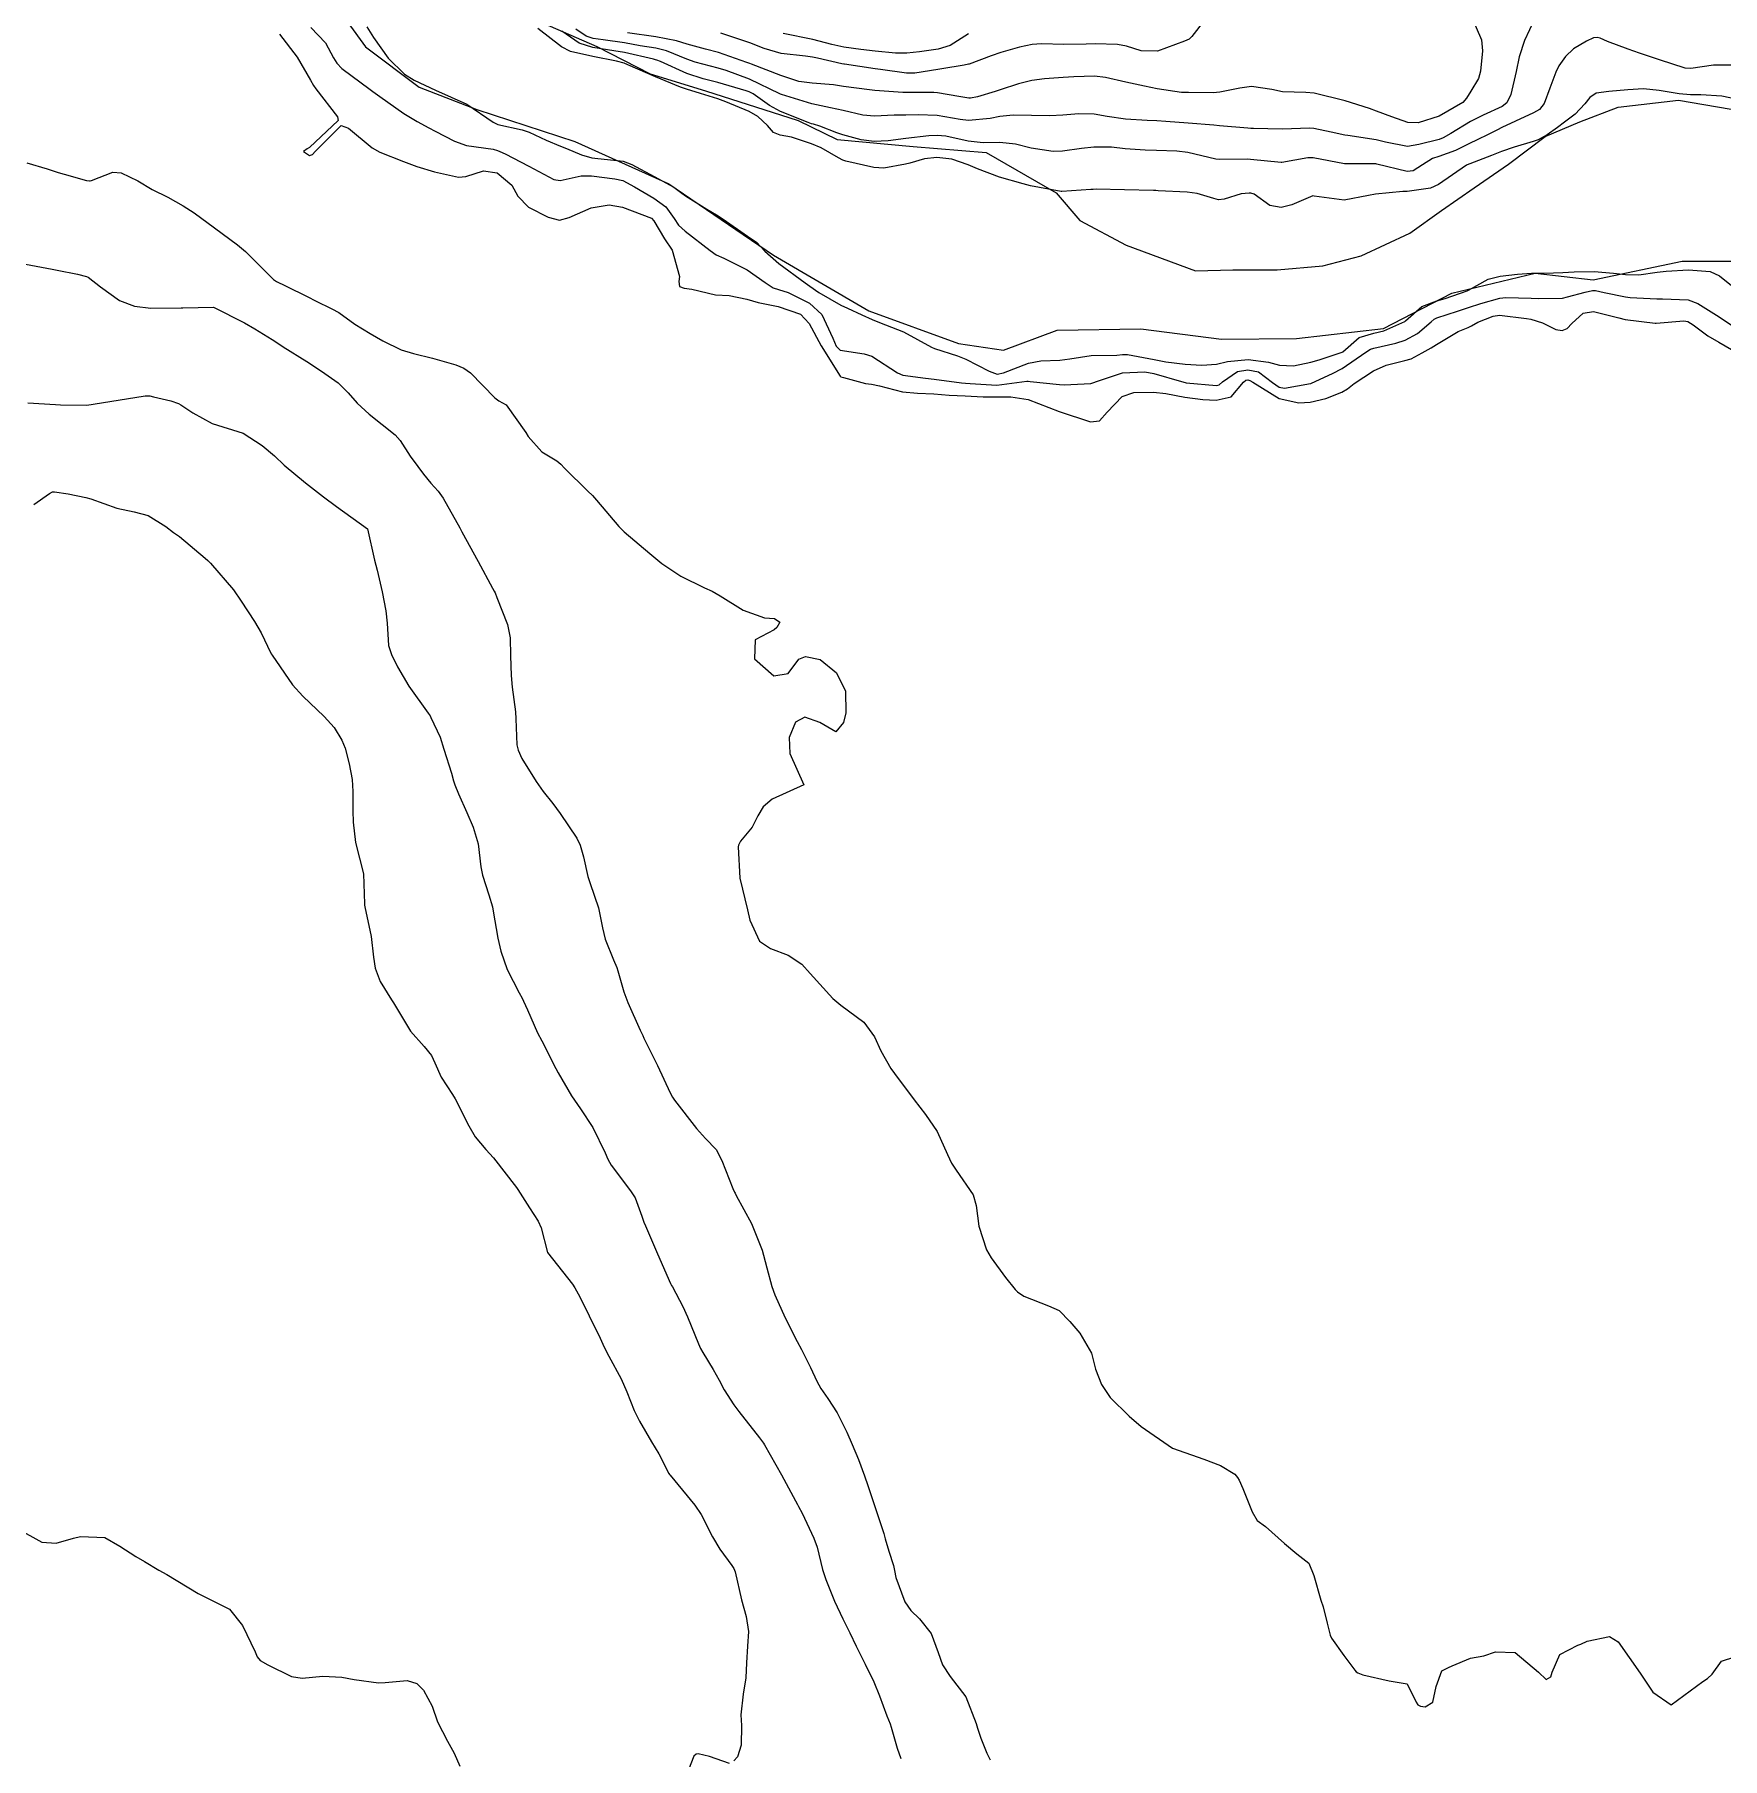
# Model space of a CAD drawing. Header units: metres. Extents: x 292545 to 299085, y 7450245 to 7463078.
# Drawn here: x 296622.6 to 296730.3, y 7461459.8 to 7461569.7 of the extents above; entities that cross this region are included whole.
import ezdxf

# ---------------------------------------------------------------- set-up
doc = ezdxf.new("R2010")
doc.units = ezdxf.units.M
for name, color, linetype in [('Curvas de Nivel 1m', 11, 'Continuous'), ('Curvas de Nivel 5m', 15, 'Continuous'), ('Hidrografia', 140, 'Continuous')]:
    doc.layers.add(name, color=color, linetype=linetype)

msp = doc.modelspace()

# ---------------------------------------------------------------- linework, layer by layer
at = {"layer": 'Curvas de Nivel 1m', "flags": 128}
for points, elevation in [([(296640.25, 7461570.18), (296641.18, 7461569.2), (296641.7, 7461568.26), (296641.9, 7461567.92), (296642.23, 7461567.58), (296644.03, 7461566.23), (296644.21, 7461566.1), (296644.65, 7461565.78), (296646.19, 7461564.7), (296647.03, 7461564.2), (296647.78, 7461563.78), (296648.18, 7461563.57), (296649.41, 7461562.93), (296650.17, 7461562.67), (296651.88, 7461562.43), (296652.16, 7461562.34), (296652.31, 7461562.28), (296652.65, 7461562.13), (296654.15, 7461561.34), (296655.74, 7461560.49), (296656.14, 7461560.44), (296657.48, 7461560.73), (296658.14, 7461560.72), (296659.64, 7461560.54), (296660.14, 7461560.43), (296660.89, 7461560.03), (296662.13, 7461559.3), (296662.88, 7461558.76), (296663.42, 7461558), (296663.69, 7461557.58), (296664.11, 7461557.2), (296665.71, 7461555.97), (296666.09, 7461555.7), (296666.58, 7461555.47), (296668.07, 7461554.73), (296669.21, 7461553.93), (296669.73, 7461553.59), (296670.06, 7461553.48), (296670.68, 7461553.29), (296672.05, 7461552.62), (296672.83, 7461551.89), (296673.54, 7461550.37), (296673.74, 7461549.88), (296674.01, 7461549.62), (296675.53, 7461549.38), (296676.01, 7461549.23), (296677.66, 7461548.17), (296677.99, 7461548.02), (296679.43, 7461547.82), (296679.99, 7461547.76), (296681.74, 7461547.53), (296681.99, 7461547.51), (296682.28, 7461547.48), (296683.99, 7461547.38), (296685.9, 7461547.64), (296685.99, 7461547.64), (296686.11, 7461547.61), (296687.99, 7461547.43), (296688.29, 7461547.4), (296689.99, 7461547.48), (296690.53, 7461547.68), (296692, 7461548.16), (296693.42, 7461548.23), (296694, 7461548.12), (296695.76, 7461547.62), (296695.99, 7461547.56), (296696.07, 7461547.54), (296697.99, 7461547.37), (296698.17, 7461547.41), (296698.38, 7461547.59), (296699.33, 7461548.25), (296700, 7461548.37), (296700.67, 7461548.23), (296701.57, 7461547.55), (296701.99, 7461547.26), (296702.33, 7461547.19), (296703.99, 7461547.5), (296704.01, 7461547.5), (296704.05, 7461547.52), (296705.38, 7461548.13), (296706, 7461548.44), (296707.52, 7461549.48), (296707.81, 7461549.68), (296708.02, 7461549.75), (296709.42, 7461550.06), (296710.03, 7461550.26), (296710.8, 7461550.68), (296711.67, 7461551.43), (296711.87, 7461551.6), (296712.04, 7461551.67), (296713.36, 7461552.1), (296714.05, 7461552.33), (296714.84, 7461552.6), (296716.06, 7461552.94), (296716.45, 7461552.98), (296718.06, 7461552.93), (296718.5, 7461552.9), (296720.06, 7461552.94), (296720.37, 7461553.02), (296721.49, 7461553.32), (296721.96, 7461553.41), (296722.06, 7461553.42), (296722.16, 7461553.41), (296722.7, 7461553.3), (296724.06, 7461553.02), (296724.36, 7461552.98), (296726.06, 7461552.89), (296726.42, 7461552.89), (296728.06, 7461552.83), (296728.68, 7461552.6), (296730.04, 7461551.73), (296730.83, 7461551.2)], 654), ([(296643.83, 7461570.23), (296644.25, 7461569.55), (296645.19, 7461568.22), (296646.22, 7461567.2), (296646.85, 7461566.83), (296648.21, 7461566.18), (296650.2, 7461565.3), (296651.87, 7461564.14), (296652.18, 7461564), (296653.72, 7461563.66), (296654.18, 7461563.51), (296655.26, 7461563.01), (296656.17, 7461562.63), (296656.56, 7461562.47), (296657.5, 7461562.07), (296658.16, 7461561.88), (296658.36, 7461561.86), (296660.16, 7461561.66), (296660.72, 7461561.46), (296662.14, 7461560.68), (296663.39, 7461560), (296663.83, 7461559.69), (296664.13, 7461559.45), (296665.49, 7461558.61), (296666.12, 7461558.25), (296666.54, 7461557.97), (296668.1, 7461556.89), (296668.66, 7461556.5), (296669.19, 7461555.93), (296670.08, 7461555.13), (296671.76, 7461553.9), (296672.06, 7461553.69), (296672.65, 7461553.3), (296674.05, 7461552.49), (296674.46, 7461552.29), (296675.39, 7461551.86), (296676.04, 7461551.56), (296676.5, 7461551.38), (296678.03, 7461550.79), (296679.83, 7461549.81), (296680.01, 7461549.73), (296681.48, 7461549.26), (296682.01, 7461549.04), (296683.49, 7461548.27), (296684, 7461548.08), (296684.41, 7461548.16), (296686, 7461548.79), (296686.79, 7461548.94), (296688.01, 7461548.97), (296688.65, 7461549.06), (296690.01, 7461549.28), (296691.63, 7461549.29), (296692.01, 7461549.34), (296692.32, 7461549.34), (296694.01, 7461549.01), (296694.77, 7461548.87), (296696, 7461548.73), (296697.05, 7461548.65), (296698, 7461548.72), (296698.7, 7461548.89), (296700.01, 7461549.02), (296701.31, 7461548.86), (296702, 7461548.66), (296702.91, 7461548.62), (296704.01, 7461548.85), (296704.53, 7461549), (296706.01, 7461549.48), (296706.04, 7461549.5), (296707.09, 7461550.42), (296708.03, 7461550.69), (296708.66, 7461550.84), (296710, 7461551.45), (296710.03, 7461551.47), (296710.04, 7461551.48), (296711.09, 7461552.4), (296712.05, 7461552.76), (296712.58, 7461552.9), (296713.98, 7461553.4), (296714.06, 7461553.44), (296715.31, 7461554.15), (296716.07, 7461554.34), (296717.18, 7461554.47), (296718.07, 7461554.52), (296718.89, 7461554.52), (296720.08, 7461554.56), (296720.79, 7461554.61), (296722.08, 7461554.62), (296723.31, 7461554.52), (296724.07, 7461554.43), (296724.93, 7461554.41), (296726.08, 7461554.59), (296726.67, 7461554.66), (296728.08, 7461554.73), (296729.47, 7461554.62), (296730.07, 7461554.35), (296731.48, 7461553.2)], 653), ([(296731.96, 7461565.44), (296730.21, 7461565.81), (296728.88, 7461565.9), (296728.21, 7461565.9), (296727.5, 7461565.95), (296726.21, 7461566.16), (296725.21, 7461566.27), (296724.21, 7461566.21), (296723.01, 7461566.1), (296722.21, 7461566), (296721.79, 7461565.73), (296721.47, 7461565.32), (296720.86, 7461564.66), (296720.19, 7461564.14), (296719.73, 7461563.8), (296719.07, 7461563.34), (296718.51, 7461563.02), (296718.18, 7461562.91), (296716.98, 7461562.56), (296716.17, 7461562.27), (296715.53, 7461562.02), (296714.15, 7461561.5), (296714.08, 7461561.47), (296713.94, 7461561.4), (296712.14, 7461560.18), (296711.63, 7461559.95), (296710.14, 7461559.72), (296709.87, 7461559.72), (296708.13, 7461559.57), (296707.69, 7461559.48), (296706.13, 7461559.18), (296704.21, 7461559.44), (296704.13, 7461559.45), (296702.79, 7461558.87), (296702.12, 7461558.71), (296701.4, 7461558.83), (296700.39, 7461559.57), (296700.19, 7461559.63), (296700.13, 7461559.63), (296700.07, 7461559.63), (296699.57, 7461559.58), (296698.48, 7461559.24), (296698.13, 7461559.2), (296697.82, 7461559.29), (296696.76, 7461559.6), (296696.13, 7461559.68), (296694.28, 7461559.78), (296694.13, 7461559.79), (296693.98, 7461559.79), (296692.13, 7461559.84), (296690.32, 7461559.87), (296690.13, 7461559.86), (296689.98, 7461559.85), (296688.13, 7461559.74), (296688.1, 7461559.74), (296686.14, 7461560.1), (296685.66, 7461560.22), (296684.15, 7461560.65), (296682.76, 7461561.17), (296682.16, 7461561.44), (296681.12, 7461561.79), (296680.16, 7461561.9), (296679.37, 7461561.81), (296678.44, 7461561.54), (296678.16, 7461561.47), (296676.78, 7461561.22), (296676.15, 7461561.25), (296674.37, 7461561.66), (296674.16, 7461561.73), (296673.89, 7461561.88), (296672.79, 7461562.51), (296672.17, 7461562.77), (296670.89, 7461563.19), (296670.18, 7461563.33), (296669.74, 7461563.49), (296669.36, 7461563.93), (296668.74, 7461564.5), (296668.19, 7461564.82), (296666.71, 7461565.45), (296666.2, 7461565.63), (296665.1, 7461565.98), (296664.21, 7461566.26), (296663.81, 7461566.39), (296662.22, 7461567.03), (296660.47, 7461567.8), (296660.23, 7461567.9), (296659.74, 7461568.04), (296658.24, 7461568.33), (296656.81, 7461568.66), (296656.24, 7461568.95), (296654.72, 7461570.11)], 653), ([(296714.27, 7461570.83), (296714.88, 7461569.39), (296714.95, 7461568.69), (296714.82, 7461567.39), (296714.69, 7461566.93), (296714.21, 7461566.12), (296713.94, 7461565.67), (296713.69, 7461565.41), (296712.19, 7461564.53), (296710.86, 7461564.11), (296710.19, 7461564.13), (296709.17, 7461564.48), (296708.2, 7461564.86), (296707.74, 7461565.01), (296706.2, 7461565.5), (296704.21, 7461566), (296703.69, 7461566.05), (296702.21, 7461566.09), (296701.53, 7461566.23), (296700.22, 7461566.43), (296699.48, 7461566.31), (296698.21, 7461566.06), (296697.78, 7461566.02), (296696.21, 7461566.03), (296695.77, 7461566.05), (296694.21, 7461566.27), (296693.41, 7461566.45), (296692.22, 7461566.69), (296690.91, 7461566.99), (296690.22, 7461567.09), (296688.9, 7461567.03), (296688.22, 7461566.99), (296687.02, 7461566.92), (296686.22, 7461566.81), (296685.36, 7461566.59), (296684.21, 7461566.21), (296683.88, 7461566.1), (296682.75, 7461565.77), (296682.3, 7461565.68), (296682.2, 7461565.68), (296681.57, 7461565.79), (296680.21, 7461566.02), (296679.98, 7461566.03), (296678.21, 7461566.04), (296677.99, 7461566.05), (296676.21, 7461566.17), (296675.86, 7461566.2), (296674.21, 7461566.43), (296673.57, 7461566.52), (296672.21, 7461566.63), (296671.37, 7461566.75), (296670.22, 7461567.12), (296668.34, 7461567.84), (296668.23, 7461567.88), (296668.05, 7461567.95), (296666.24, 7461568.6), (296665.42, 7461568.8), (296664.24, 7461569.13), (296663.57, 7461569.33), (296662.25, 7461569.59), (296660.45, 7461569.84)], 656), ([(296697.22, 7461570.65), (296696.42, 7461569.61), (296696.34, 7461569.52), (296696.25, 7461569.44), (296695.95, 7461569.32), (296694.24, 7461568.68), (296693.2, 7461568.69), (296692.25, 7461569), (296691.69, 7461569.11), (296690.25, 7461569.15), (296689.69, 7461569.13), (296688.25, 7461569.11), (296686.83, 7461569.14), (296686.25, 7461569.1), (296685.43, 7461568.93), (296684.24, 7461568.59), (296683.63, 7461568.37), (296682.23, 7461567.85), (296682.18, 7461567.84), (296681.91, 7461567.78), (296680.48, 7461567.54), (296680.23, 7461567.51), (296678.77, 7461567.28), (296678.22, 7461567.28), (296676.58, 7461567.5), (296676.23, 7461567.55), (296674.27, 7461567.84), (296674.23, 7461567.84), (296674.11, 7461567.87), (296672.56, 7461568.22), (296672.24, 7461568.29), (296671.79, 7461568.36), (296670.24, 7461568.53), (296669.16, 7461568.85), (296668.25, 7461569.2), (296666.4, 7461569.82)], 657), ([(296731.63, 7461567.79), (296730.23, 7461567.79), (296729.67, 7461567.78), (296728.23, 7461567.57), (296727.88, 7461567.6), (296726.24, 7461568.12), (296724.96, 7461568.55), (296724.25, 7461568.81), (296722.93, 7461569.3), (296722.45, 7461569.5), (296722.26, 7461569.55), (296722.04, 7461569.52), (296721.59, 7461569.32), (296720.75, 7461568.82), (296720.24, 7461568.34), (296719.83, 7461567.74), (296719.63, 7461567.34), (296719.24, 7461566.31), (296718.89, 7461565.34), (296718.58, 7461564.96), (296718.2, 7461564.74), (296717.05, 7461564.22), (296716.19, 7461563.8), (296715.91, 7461563.66), (296715.35, 7461563.39), (296714.57, 7461563.01), (296714.17, 7461562.81), (296713.23, 7461562.35), (296712.16, 7461561.97), (296711.76, 7461561.83), (296711.12, 7461561.44), (296710.54, 7461561.05), (296710.15, 7461561.01), (296708.21, 7461561.47), (296708.15, 7461561.49), (296708.13, 7461561.49), (296706.15, 7461561.5), (296704.16, 7461561.87), (296703.81, 7461561.87), (296702.15, 7461561.58), (296702.11, 7461561.58), (296700.16, 7461561.78), (296699.94, 7461561.79), (296698.16, 7461561.76), (296697.96, 7461561.79), (296696.16, 7461562.22), (296695.47, 7461562.31), (296694.16, 7461562.34), (296693.45, 7461562.36), (296692.16, 7461562.46), (296691.29, 7461562.55), (296690.17, 7461562.56), (296689.39, 7461562.48), (296688.17, 7461562.31), (296687.59, 7461562.29), (296686.17, 7461562.5), (296685.17, 7461562.74), (296684.17, 7461562.85), (296683.12, 7461562.83), (296682.17, 7461562.93), (296680.73, 7461563.25), (296680.18, 7461563.31), (296679.65, 7461563.28), (296678.18, 7461563.1), (296677.06, 7461562.96), (296676.17, 7461562.91), (296675.33, 7461563.02), (296674.18, 7461563.35), (296673.79, 7461563.48), (296672.7, 7461563.89), (296672.31, 7461564.02), (296672.18, 7461564.05), (296671.97, 7461564.12), (296670.19, 7461564.82), (296669.49, 7461565.22), (296668.45, 7461565.95), (296668.2, 7461566.08), (296668.01, 7461566.15), (296666.21, 7461566.67), (296665.27, 7461566.92), (296664.22, 7461567.26), (296662.54, 7461568.02), (296662.32, 7461568.11), (296662.23, 7461568.13), (296662.1, 7461568.16), (296660.24, 7461568.58), (296659.58, 7461568.7), (296658.24, 7461568.91), (296657.36, 7461569.19), (296656.25, 7461569.95)], 654), ([(296682.18, 7461569.78), (296681.01, 7461569.03), (296680.24, 7461568.8), (296679.06, 7461568.64), (296678.24, 7461568.55), (296677.53, 7461568.55), (296676.24, 7461568.67), (296675.31, 7461568.79), (296674.24, 7461568.94), (296673.47, 7461569.11), (296672.25, 7461569.42), (296670.37, 7461569.8)], 658), ([(296622.15, 7461561.56), (296623.45, 7461561.18), (296624.15, 7461560.94), (296624.52, 7461560.84), (296625.95, 7461560.44), (296626.14, 7461560.4), (296626.18, 7461560.4), (296626.26, 7461560.44), (296627.62, 7461560.96), (296628.15, 7461560.92), (296629.22, 7461560.41), (296630.13, 7461559.85), (296631.14, 7461559.37), (296632.12, 7461558.82), (296632.81, 7461558.36), (296634.1, 7461557.42), (296635.58, 7461556.34), (296636.09, 7461555.9), (296637.67, 7461554.31), (296637.88, 7461554.12), (296638.06, 7461553.99), (296638.64, 7461553.71), (296640.05, 7461553.02), (296640.54, 7461552.76), (296641.59, 7461552.26), (296642.04, 7461552.01), (296643.06, 7461551.27), (296644.03, 7461550.67), (296644.85, 7461550.22), (296646.01, 7461549.64), (296646.8, 7461549.41), (296648.01, 7461549.1), (296649.49, 7461548.67), (296650, 7461548.46), (296650.43, 7461548.16), (296651.98, 7461546.58), (296652.23, 7461546.39), (296652.7, 7461546.13), (296653.95, 7461544.36), (296654.1, 7461544.11), (296654.97, 7461543.14), (296655.93, 7461542.55), (296656.19, 7461542.35), (296656.42, 7461542.09), (296657.91, 7461540.63), (296658.2, 7461540.36), (296658.47, 7461540.06), (296659.88, 7461538.38), (296660.23, 7461538.04), (296661.86, 7461536.65), (296662.63, 7461536.01), (296663.84, 7461535.21), (296665.35, 7461534.46), (296665.83, 7461534.26), (296666.34, 7461533.96), (296667.81, 7461533.04), (296669.18, 7461532.56), (296669.81, 7461532.5), (296670.15, 7461532.27), (296669.96, 7461531.93), (296669.8, 7461531.79), (296668.58, 7461531.16), (296668.53, 7461529.94), (296669.77, 7461528.85), (296670.69, 7461529), (296671.37, 7461529.91), (296671.78, 7461530.09), (296672.72, 7461529.89), (296673.77, 7461529.05), (296674.35, 7461527.87), (296674.37, 7461526.5), (296674.22, 7461525.87), (296673.73, 7461525.28), (296672.7, 7461525.89), (296671.74, 7461526.21), (296671.16, 7461525.91), (296670.74, 7461524.93), (296670.8, 7461523.91), (296671.68, 7461521.9), (296669.67, 7461520.99), (296669.1, 7461520.51), (296668.75, 7461519.94), (296668.38, 7461519.21), (296667.64, 7461518.31), (296667.52, 7461518.07), (296667.5, 7461517.95), (296667.61, 7461515.95), (296668.09, 7461513.94), (296668.25, 7461513.28), (296668.86, 7461511.94), (296669.56, 7461511.48), (296670.69, 7461511.05), (296671.55, 7461510.47), (296672.08, 7461509.89), (296673.53, 7461508.29), (296674.04, 7461507.87), (296675.51, 7461506.78), (296676.18, 7461505.85), (296676.59, 7461504.95), (296677.24, 7461503.83), (296677.47, 7461503.51), (296678.72, 7461501.82), (296679.43, 7461500.89), (296680.18, 7461499.8), (296680.85, 7461498.35), (296681.1, 7461497.79), (296681.4, 7461497.35), (296682.47, 7461495.77), (296682.68, 7461495.09), (296682.85, 7461493.77), (296683.33, 7461492.27), (296683.62, 7461491.76), (296684.55, 7461490.51), (296685.16, 7461489.74), (296685.3, 7461489.59), (296685.72, 7461489.31), (296687.29, 7461488.69), (296687.97, 7461488.39), (296688.65, 7461487.7), (296689.27, 7461486.96), (296690.02, 7461485.68), (296690.27, 7461484.65), (296690.66, 7461483.68), (296691.22, 7461482.86), (296692.43, 7461481.66), (296693.2, 7461481.01), (296695.18, 7461479.62), (296697.18, 7461478.93), (296698.24, 7461478.52), (296699.17, 7461477.96), (296699.34, 7461477.75), (296699.44, 7461477.58), (296699.67, 7461477.06), (296700.27, 7461475.56), (296700.59, 7461475.02), (296701.12, 7461474.62), (296702.32, 7461473.54), (296703.11, 7461472.89), (296703.89, 7461472.3), (296704.19, 7461471.51), (296704.65, 7461469.94), (296704.79, 7461469.51), (296705.05, 7461468.47), (296705.24, 7461467.7), (296705.32, 7461467.51), (296706.11, 7461466.41), (296706.81, 7461465.48), (296706.9, 7461465.37), (296707.01, 7461465.29), (296707.32, 7461465.17), (296709.01, 7461464.79), (296710.15, 7461464.59), (296710.73, 7461463.43), (296710.83, 7461463.27), (296710.99, 7461463.18), (296711.29, 7461463.13), (296711.78, 7461463.42), (296712, 7461464.42), (296712.35, 7461465.42), (296712.79, 7461465.64), (296713.02, 7461465.74), (296714.19, 7461466.23), (296715.03, 7461466.39), (296715.79, 7461466.63), (296717.03, 7461466.59), (296718.52, 7461465.34), (296719.01, 7461464.88), (296719.3, 7461465.05), (296719.4, 7461465.34), (296719.89, 7461466.47), (296721.04, 7461467.07), (296721.22, 7461467.13), (296721.63, 7461467.31), (296723.05, 7461467.62), (296723.6, 7461467.28), (296725.01, 7461465.27), (296725.81, 7461464.06), (296726.99, 7461463.25), (296729.01, 7461464.75), (296729.3, 7461464.93), (296729.6, 7461465.21), (296730.19, 7461466.05), (296731.03, 7461466.32)], 656), ([(296622.07, 7461555.09), (296623.76, 7461554.78), (296624.07, 7461554.72), (296625.37, 7461554.45), (296625.94, 7461554.32), (296626.06, 7461554.26), (296626.84, 7461553.65), (296628.05, 7461552.79), (296629, 7461552.41), (296630.04, 7461552.29), (296631.98, 7461552.31), (296632.04, 7461552.31), (296632.1, 7461552.31), (296634.04, 7461552.35), (296636.03, 7461551.35), (296636.69, 7461550.98), (296637.79, 7461550.3), (296638.02, 7461550.14), (296638.49, 7461549.82), (296640, 7461548.89), (296640.94, 7461548.27), (296641.99, 7461547.54), (296642.63, 7461546.9), (296643.2, 7461546.24), (296643.96, 7461545.53), (296645.63, 7461544.21), (296645.94, 7461543.86), (296646.59, 7461542.86), (296647.07, 7461542.19), (296647.44, 7461541.71), (296647.91, 7461541.13), (296648.36, 7461540.63), (296648.69, 7461540.18), (296649.75, 7461538.28), (296649.82, 7461538.16), (296649.83, 7461538.12), (296649.87, 7461538.04), (296650.91, 7461536.15), (296651.84, 7461534.44), (296651.94, 7461534.25), (296652, 7461534.14), (296652.12, 7461533.84), (296652.79, 7461532.13), (296652.95, 7461531.27), (296652.98, 7461530.13), (296653.02, 7461528.87), (296653.08, 7461528.13), (296653.29, 7461526.57), (296653.33, 7461526.12), (296653.39, 7461524.45), (296653.46, 7461524.12), (296653.7, 7461523.59), (296654.62, 7461522.11), (296655.06, 7461521.49), (296655.67, 7461520.71), (296656.14, 7461520.09), (296657.21, 7461518.5), (296657.42, 7461518.07), (296657.63, 7461517.32), (296657.91, 7461516.07), (296658.06, 7461515.61), (296658.59, 7461514.06), (296658.84, 7461512.8), (296659.01, 7461512.06), (296659.55, 7461510.75), (296659.76, 7461510.26), (296659.82, 7461510.05), (296660.21, 7461508.72), (296660.47, 7461508.04), (296661.25, 7461506.27), (296661.37, 7461506.02), (296661.41, 7461505.93), (296661.49, 7461505.75), (296662.36, 7461504.01), (296663.17, 7461502.28), (296663.32, 7461502), (296663.44, 7461501.81), (296664.83, 7461499.99), (296665.42, 7461499.36), (296666.1, 7461498.66), (296666.46, 7461497.96), (296667.16, 7461496.17), (296667.26, 7461495.95), (296667.3, 7461495.88), (296667.37, 7461495.73), (296668.34, 7461493.94), (296669.02, 7461492.25), (296669.11, 7461491.93), (296669.32, 7461491.11), (296669.65, 7461489.93), (296669.83, 7461489.39), (296670.49, 7461487.92), (296671.26, 7461486.42), (296671.54, 7461485.91), (296672.11, 7461484.77), (296672.51, 7461483.89), (296672.77, 7461483.43), (296673.22, 7461482.79), (296673.81, 7461481.87), (296674.43, 7461480.64), (296674.77, 7461479.86), (296675.17, 7461478.9), (296675.56, 7461477.86), (296675.77, 7461477.25), (296676.24, 7461475.85), (296676.78, 7461474.18), (296676.87, 7461473.84), (296677.11, 7461473.05), (296677.4, 7461472.14), (296677.46, 7461471.83), (296677.55, 7461471.37), (296678.13, 7461469.82), (296678.51, 7461469.27), (296679.05, 7461468.74), (296679.81, 7461467.8), (296680.24, 7461466.59), (296680.52, 7461465.8), (296681.01, 7461465.07), (296682.02, 7461463.78), (296682.68, 7461462.07), (296682.75, 7461461.77), (296682.97, 7461461.14), (296683.36, 7461460.17), (296683.56, 7461459.76)], 657), ([(296622.2, 7461546.25), (296623.97, 7461546.15), (296624.3, 7461546.13), (296625.97, 7461546.11), (296627.97, 7461546.42), (296629.68, 7461546.7), (296629.98, 7461546.7), (296630.23, 7461546.65), (296631.32, 7461546.38), (296631.82, 7461546.22), (296631.97, 7461546.14), (296632.72, 7461545.61), (296633.96, 7461544.95), (296635.94, 7461544.33), (296637.15, 7461543.53), (296637.93, 7461542.87), (296638.56, 7461542.29), (296639.91, 7461541.16), (296641.06, 7461540.27), (296641.89, 7461539.65), (296643.87, 7461538.23), (296644.32, 7461536.23), (296644.48, 7461535.59), (296644.79, 7461534.22), (296645.03, 7461533), (296645.12, 7461532.22), (296645.21, 7461530.79), (296645.39, 7461530.21), (296645.77, 7461529.43), (296646.5, 7461528.2), (296647.74, 7461526.47), (296647.85, 7461526.3), (296647.91, 7461526.19), (296648.49, 7461524.94), (296648.74, 7461524.17), (296649.22, 7461522.64), (296649.34, 7461522.17), (296649.43, 7461521.91), (296649.67, 7461521.33), (296650.19, 7461520.15), (296650.6, 7461519.21), (296650.91, 7461518.15), (296651.09, 7461516.68), (296651.2, 7461516.14), (296651.6, 7461514.9), (296651.83, 7461514.14), (296651.88, 7461513.85), (296652.17, 7461512.13), (296652.37, 7461511.31), (296652.77, 7461510.13), (296653.53, 7461508.65), (296653.72, 7461508.31), (296653.82, 7461508.12), (296654.06, 7461507.56), (296654.7, 7461506.1), (296654.97, 7461505.58), (296655.48, 7461504.59), (296655.73, 7461504.09), (296656.01, 7461503.54), (296656.86, 7461502.08), (296657.44, 7461501.26), (296658.24, 7461500.06), (296659.02, 7461498.44), (296659.18, 7461498.05), (296659.4, 7461497.66), (296660.64, 7461496.03), (296660.92, 7461495.58), (296661.36, 7461494.42), (296661.49, 7461494.02), (296661.58, 7461493.79), (296662.35, 7461492.01), (296663.19, 7461490.11), (296663.25, 7461490), (296663.27, 7461489.96), (296663.3, 7461489.9), (296663.96, 7461488.66), (296664.26, 7461487.99), (296664.96, 7461486.28), (296665.1, 7461485.98), (296665.25, 7461485.71), (296665.91, 7461484.64), (296666.28, 7461483.96), (296666.61, 7461483.34), (296667.22, 7461482.38), (296667.53, 7461481.95), (296668.85, 7461480.27), (296669.12, 7461479.93), (296669.18, 7461479.84), (296670.27, 7461477.92), (296671.15, 7461476.27), (296671.27, 7461476.04), (296671.34, 7461475.91), (296671.57, 7461475.47), (296672.33, 7461473.89), (296672.53, 7461473.31), (296672.88, 7461471.88), (296673.08, 7461471.26), (296673.64, 7461469.87), (296674.17, 7461468.75), (296674.61, 7461467.86), (296675.03, 7461466.99), (296675.59, 7461465.85), (296676.14, 7461464.72), (296676.51, 7461463.84), (296676.98, 7461462.56), (296677.18, 7461462.04), (296677.25, 7461461.84), (296677.63, 7461460.5), (296677.86, 7461459.83)], 658), ([(296622.6, 7461539.78), (296623.58, 7461540.47), (296623.79, 7461540.58), (296623.9, 7461540.59), (296624.79, 7461540.46), (296625.9, 7461540.23), (296626.22, 7461540.13), (296627.89, 7461539.54), (296628.99, 7461539.3), (296629.88, 7461539.08), (296631.01, 7461538.38), (296631.5, 7461538), (296631.87, 7461537.73), (296633.52, 7461536.35), (296633.69, 7461536.2), (296633.85, 7461536.04), (296635.32, 7461534.34), (296635.82, 7461533.62), (296636.66, 7461532.32), (296637.09, 7461531.6), (296637.71, 7461530.3), (296637.73, 7461530.25), (296637.78, 7461530.18), (296639.09, 7461528.29), (296639.75, 7461527.56), (296641.11, 7461526.27), (296641.73, 7461525.56), (296642.23, 7461524.76), (296642.43, 7461524.25), (296642.7, 7461523.24), (296642.88, 7461522.24), (296642.92, 7461521.48), (296642.92, 7461520.24), (296642.94, 7461519.52), (296643.09, 7461518.24), (296643.61, 7461516.23), (296643.67, 7461514.32), (296643.68, 7461514.24), (296643.7, 7461514.13), (296644.09, 7461512.23), (296644.25, 7461510.93), (296644.35, 7461510.23), (296644.67, 7461509.36), (296645.4, 7461508.21), (296645.52, 7461508), (296646.6, 7461506.2), (296647.48, 7461505.23), (296647.95, 7461504.66), (296648.16, 7461504.18), (296648.56, 7461503.27), (296649.28, 7461502.17), (296649.45, 7461501.9), (296650.33, 7461500.16), (296650.72, 7461499.46), (296651.41, 7461498.66), (296651.9, 7461498.13), (296653.37, 7461496.24), (296653.45, 7461496.12), (296654.19, 7461494.94), (296654.74, 7461494.1), (296654.93, 7461493.67), (296655.33, 7461492.1), (296656.93, 7461490.08), (296657.08, 7461489.85), (296657.3, 7461489.45), (296657.76, 7461488.54), (296658, 7461488.06), (296658.69, 7461486.63), (296658.96, 7461486.05), (296659.25, 7461485.48), (296660.03, 7461484.04), (296660.4, 7461483.21), (296660.87, 7461482.03), (296661.2, 7461481.35), (296661.97, 7461480.02), (296662.43, 7461479.26), (296663.08, 7461478), (296663.11, 7461477.95), (296663.16, 7461477.89), (296664.74, 7461475.98), (296665.13, 7461475.39), (296665.87, 7461473.97), (296666.33, 7461473.19), (296667.09, 7461472.15), (296667.22, 7461471.95), (296667.3, 7461471.74), (296667.7, 7461469.95), (296668.01, 7461468.9), (296668.16, 7461467.94), (296668.1, 7461467.01), (296668.03, 7461465.94), (296667.98, 7461464.98), (296667.82, 7461463.95), (296667.66, 7461462.63), (296667.7, 7461461.95), (296667.69, 7461460.68), (296667.45, 7461459.95), (296667.23, 7461459.68)], 659), ([(296666.95, 7461459.53), (296665.66, 7461459.97), (296664.95, 7461460.13), (296664.82, 7461460.11), (296664.67, 7461459.98), (296664.18, 7461458.74)], 659)]:
    msp.add_lwpolyline(points, dxfattribs=dict(at, elevation=elevation))
at = {"layer": 'Curvas de Nivel 5m', "flags": 128}
for points, elevation in [([(296718.27, 7461570.71), (296717.64, 7461569.36), (296717.29, 7461568.31), (296717.09, 7461567.37), (296716.76, 7461565.92), (296716.5, 7461565.38), (296716.2, 7461565.15), (296714.99, 7461564.6), (296714.19, 7461564.19), (296712.93, 7461563.42), (296712.45, 7461563.15), (296712.18, 7461563.05), (296710.9, 7461562.72), (296710.17, 7461562.6), (296708.77, 7461562.87), (296708.18, 7461563.03), (296706.37, 7461563.31), (296706.18, 7461563.33), (296705.31, 7461563.51), (296704.19, 7461563.74), (296703.95, 7461563.76), (296702.18, 7461563.71), (296700.35, 7461563.74), (296700.18, 7461563.74), (296700, 7461563.76), (296698.19, 7461563.92), (296697.83, 7461563.95), (296696.19, 7461564.09), (296694.76, 7461564.2), (296694.19, 7461564.24), (296693.58, 7461564.26), (296692.19, 7461564.35), (296691.03, 7461564.52), (296690.19, 7461564.65), (296689.21, 7461564.68), (296688.19, 7461564.6), (296687.36, 7461564.55), (296686.19, 7461564.58), (296685.04, 7461564.59), (296684.19, 7461564.5), (296683.56, 7461564.39), (296682.19, 7461564.25), (296681.66, 7461564.31), (296680.19, 7461564.57), (296678.98, 7461564.61), (296678.19, 7461564.6), (296677.44, 7461564.59), (296676.19, 7461564.54), (296675.45, 7461564.6), (296674.19, 7461564.9), (296673.39, 7461565.07), (296672.2, 7461565.32), (296670.26, 7461565.92), (296670.2, 7461565.94), (296670.16, 7461565.96), (296668.22, 7461566.9), (296666.74, 7461567.45), (296666.23, 7461567.6), (296664.75, 7461567.98), (296664.23, 7461568.16), (296662.92, 7461568.69), (296662.24, 7461568.86), (296661.25, 7461569.02), (296660.24, 7461569.2), (296658.9, 7461569.4), (296658.25, 7461569.49), (296657.81, 7461569.63), (296657.14, 7461570.08)], 655), ([(296638.25, 7461569.76), (296639.38, 7461568.29), (296640.22, 7461566.82), (296640.42, 7461566.48), (296640.57, 7461566.27), (296641.95, 7461564.49), (296642, 7461564.25), (296640.17, 7461562.53), (296640.01, 7461562.44), (296639.78, 7461562.28), (296640.16, 7461562.03), (296640.35, 7461562.08), (296640.53, 7461562.27), (296642.18, 7461563.93), (296642.66, 7461563.76), (296644.17, 7461562.52), (296644.65, 7461562.23), (296646.15, 7461561.64), (296647.02, 7461561.33), (296648.14, 7461560.98), (296649.66, 7461560.64), (296650.14, 7461560.68), (296651.26, 7461561.04), (296652.14, 7461560.93), (296653.07, 7461560.13), (296653.44, 7461559.44), (296654.12, 7461558.73), (296655.38, 7461558.1), (296656.11, 7461557.91), (296656.73, 7461558.08), (296658.12, 7461558.69), (296659.28, 7461558.89), (296660.12, 7461558.74), (296661.98, 7461558.02), (296662.11, 7461557.87), (296662.8, 7461556.71), (296663.28, 7461556), (296663.76, 7461554.31), (296663.72, 7461554), (296663.75, 7461553.68), (296664.06, 7461553.56), (296664.55, 7461553.5), (296666.05, 7461553.15), (296666.93, 7461553.09), (296668.05, 7461552.87), (296668.77, 7461552.66), (296670.05, 7461552.39), (296671.47, 7461551.91), (296672.03, 7461551.32), (296672.79, 7461549.89), (296673.99, 7461547.96), (296674.04, 7461547.92), (296674.21, 7461547.88), (296675.61, 7461547.48), (296675.99, 7461547.44), (296676.5, 7461547.34), (296677.98, 7461546.95), (296678.93, 7461546.87), (296679.98, 7461546.84), (296680.94, 7461546.75), (296681.98, 7461546.7), (296683.11, 7461546.64), (296683.98, 7461546.63), (296684.88, 7461546.65), (296685.98, 7461546.48), (296687.97, 7461545.71), (296689.96, 7461545.05), (296690.54, 7461545.1), (296691.02, 7461545.67), (296691.98, 7461546.66), (296692.72, 7461546.92), (296693.98, 7461546.94), (296694.76, 7461546.85), (296695.98, 7461546.62), (296697.12, 7461546.46), (296697.98, 7461546.42), (296698.92, 7461546.64), (296699.72, 7461547.57), (296699.87, 7461547.7), (296699.99, 7461547.72), (296700.12, 7461547.69), (296700.31, 7461547.57), (296701.98, 7461546.54), (296703.25, 7461546.25), (296703.97, 7461546.3), (296704.96, 7461546.53), (296705.98, 7461546.94), (296706.34, 7461547.14), (296706.78, 7461547.49), (296708, 7461548.3), (296708.82, 7461548.65), (296710.01, 7461548.95), (296710.4, 7461549.06), (296711.1, 7461549.44), (296711.68, 7461549.77), (296712.02, 7461549.97), (296713.41, 7461550.8), (296714.03, 7461551.07), (296714.26, 7461551.17), (296714.66, 7461551.39), (296715.63, 7461551.79), (296716.04, 7461551.85), (296717.76, 7461551.64), (296718.04, 7461551.59), (296718.77, 7461551.35), (296719.63, 7461550.94), (296720.03, 7461550.86), (296720.36, 7461550.99), (296720.64, 7461551.32), (296721.38, 7461551.98), (296722.04, 7461552.08), (296723.65, 7461551.67), (296724.04, 7461551.58), (296725.97, 7461551.33), (296726.03, 7461551.33), (296727.79, 7461551.49), (296728.04, 7461551.45), (296728.39, 7461551.23), (296729.32, 7461550.52), (296730.02, 7461550.13), (296731.64, 7461549.19)], 655), ([(296621.52, 7461474.5), (296623.11, 7461473.64), (296624.02, 7461473.56), (296625.11, 7461473.89), (296625.56, 7461474), (296627.11, 7461473.92), (296628.07, 7461473.38), (296629.1, 7461472.72), (296629.64, 7461472.39), (296630.55, 7461471.85), (296631.08, 7461471.56), (296633.07, 7461470.36), (296635.06, 7461469.35), (296635.9, 7461468.32), (296636.7, 7461466.64), (296636.84, 7461466.31), (296637.02, 7461466.09), (296637.51, 7461465.82), (296639.01, 7461465.06), (296639.69, 7461464.96), (296641.01, 7461465.08), (296642.23, 7461465.03), (296643.01, 7461464.88), (296644.56, 7461464.66), (296645, 7461464.68), (296646.39, 7461464.81), (296647, 7461464.62), (296647.44, 7461464.19), (296647.98, 7461463.18), (296648.33, 7461462.18), (296648.96, 7461460.94), (296649.39, 7461460.17), (296649.75, 7461459.35)], 660)]:
    msp.add_lwpolyline(points, dxfattribs=dict(at, elevation=elevation))
at = {"layer": 'Hidrografia'}
for points in [[(296641.65, 7461571.83), (296643.73, 7461568.95), (296647.15, 7461566.38), (296650.83, 7461564.95), (296657.08, 7461562.91), (296663.07, 7461560.21), (296669.74, 7461555.67), (296675.82, 7461552.13), (296681.54, 7461550.05), (296684.42, 7461549.61), (296687.84, 7461550.89), (296693.16, 7461550.98), (296698.31, 7461550.32), (296703.1, 7461550.36), (296708.65, 7461550.99), (296713, 7461553.25), (296718.32, 7461554.53), (296722, 7461554.09), (296727.69, 7461555.28), (296733.19, 7461555.28)], [(296655.02, 7461570.49), (296658.49, 7461568.98), (296661.88, 7461567.22), (296665.41, 7461566.15), (296671.32, 7461564.26), (296673.8, 7461563.04), (296678.65, 7461562.6), (296683.31, 7461562.22), (296687.77, 7461559.64), (296689.28, 7461557.88), (296692.24, 7461556.31), (296696.65, 7461554.68), (296699.04, 7461554.74), (296701.87, 7461554.74), (296704.77, 7461554.99), (296707.22, 7461555.62), (296710.33, 7461557.07), (296712.34, 7461558.51), (296714.42, 7461559.96), (296716.62, 7461561.47), (296718.95, 7461563.23), (296721.15, 7461564.17), (296723.61, 7461565.11), (296727.44, 7461565.55), (296731.54, 7461564.86)]]:
    msp.add_lwpolyline(points, dxfattribs=at)

doc.saveas('drawing.dxf')
